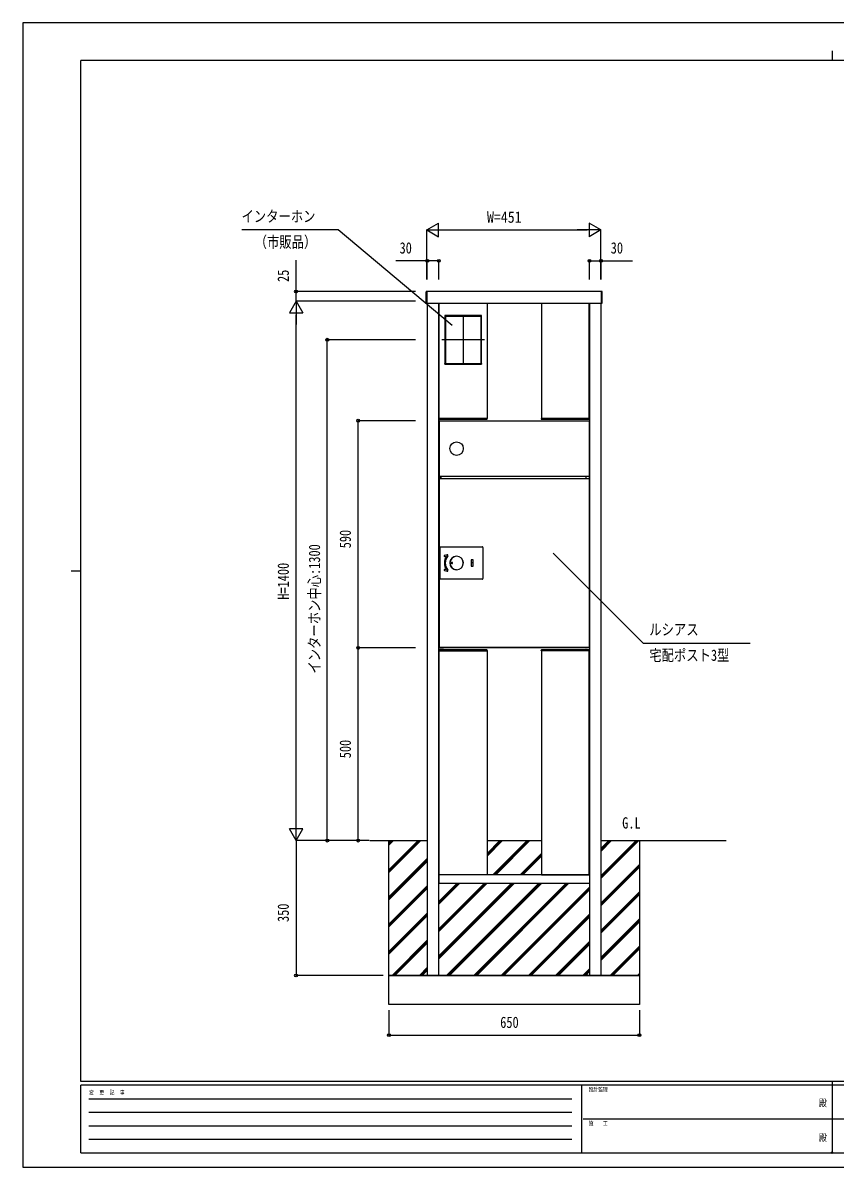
# Model space of a CAD drawing. Units: millimetres, scale not verified. Extents: x -2102 to 2102, y -1485 to 1485.
# Drawn here: x -2102 to 5, y -1485 to 1485 of the extents above; entities that cross this region are included whole.
import ezdxf
from ezdxf.enums import TextEntityAlignment as Align

# ---------------------------------------------------------------- set-up
doc = ezdxf.new("R2010")
doc.units = ezdxf.units.MM
doc.header["$LTSCALE"] = 8
doc.header["$PDMODE"] = 32
doc.header["$PDSIZE"] = 4
for name, color, linetype in [('0-1_USER1', 3, 'Continuous'), ('0-3_YKK_A1', 4, 'Continuous'), ('0-4_YKK_D', 6, 'Continuous'), ('0-5_YKK_ZWAK', 7, 'Continuous')]:
    doc.layers.add(name, color=color, linetype=linetype)
doc.styles.add('ＭＳ ゴシック', font='')
doc.styles.get('ＭＳ ゴシック').set_extended_font_data('MS Gothic')

msp = doc.modelspace()

# ---------------------------------------------------------------- linework, layer by layer
at = {"layer": '0-3_YKK_A1'}
for p, q in [((-1055.991, 785.992), (-1055.991, 786.937)), ((-1055.991, 785.494), (-1055.991, 785.992)), ((-1055.991, 758.063), (-1055.991, 785.494)), ((-1053.991, 788), (-1055.052, 787.935)), ((-1053.991, 788), (-1053.991, 787.053)), ((-1053.991, 787.053), (-1053.991, 785.556)), ((-1053.991, 785.556), (-1053.991, 757.799)), ((-600.991, 788), (-599.93, 787.935)), ((-600.991, 788), (-600.991, 787.053)), ((-600.991, 787.053), (-600.991, 785.556)), ((-600.991, 785.556), (-600.991, 757.799)), ((-598.991, 785.992), (-598.991, 786.937)), ((-598.991, 785.494), (-598.991, 785.992)), ((-598.991, 758.063), (-598.991, 785.494)), ((-1053.991, 757), (-1055.052, 757.065)), ((-1053.991, 757.799), (-1053.991, 757)), ((-1021.991, 458.5), (-1021.991, 757.5)), ((-897.991, 757.5), (-897.991, 458.5)), ((-756.991, 757.5), (-756.991, 458.5)), ((-632.991, 458.5), (-632.991, 757.5)), ((-600.991, 757.799), (-600.991, 757)), ((-600.991, 757), (-599.93, 757.065)), ((-1007.241, 725.193), (-912.741, 725.193)), ((-1007.191, 723.993), (-1007.191, 600.993)), ((-959.991, 726.493), (-959.991, 598.493)), ((-912.791, 723.993), (-912.791, 600.993)), ((-904.791, 662.493), (-1015.191, 662.493)), ((-1007.241, 599.793), (-912.741, 599.793)), ((-1022.491, 451.7), (-1022.491, 452.5)), ((-1022.484, 451.7), (-1022.491, 451.7)), ((-1022.491, 450.9), (-1022.491, 451.6)), ((-1022.491, 450.9), (-1022.491, 439.4)), ((-1022.478, 458.288), (-1022.409, 457.171)), ((-1022.409, 457.171), (-1022.407, 457.128)), ((-897.991, 458.5), (-1021.991, 458.5)), ((-1021.991, 451.4), (-1021.905, 451.4)), ((-1021.905, 451.5), (-1021.905, 308.5)), ((-1021.105, 451.5), (-1021.905, 451.5)), ((-1021.491, 452.4), (-1021.691, 452.4)), ((-1021.491, 451.6), (-1021.691, 451.6)), ((-1021.691, 451.5), (-1021.691, 451.6)), ((-1021.491, 451.6), (-1021.491, 451.5)), ((-1021.415, 456.189), (-1021.417, 456.232)), ((-1021.105, 451.7), (-1021.105, 452.5)), ((-1021.105, 451.7), (-1021.105, 451.5)), ((-898.564, 456.232), (-898.566, 456.189)), ((-897.575, 457.128), (-897.572, 457.171)), ((-897.572, 457.171), (-897.504, 458.288)), ((-757.478, 458.288), (-757.409, 457.171)), ((-757.409, 457.171), (-757.407, 457.128)), ((-756.991, 458.5), (-632.991, 458.5)), ((-756.415, 456.189), (-756.417, 456.232)), ((-633.564, 456.232), (-633.566, 456.189)), ((-633.291, 451.7), (-633.291, 452.5)), ((-632.991, 452.5), (-633.291, 452.5)), ((-633.291, 451.7), (-633.291, 451.5)), ((-632.991, 451.7), (-633.291, 451.7)), ((-632.491, 451.5), (-633.291, 451.5)), ((-632.991, 452.5), (-632.491, 452.5)), ((-632.491, 451.7), (-632.991, 451.7)), ((-632.575, 457.128), (-632.572, 457.171)), ((-632.572, 457.171), (-632.504, 458.288)), ((-632.497, 451.7), (-632.491, 451.6)), ((-632.491, 452.5), (-632.491, 451.7)), ((-632.491, 451.6), (-632.491, 451.5)), ((-1022.491, 307.5), (-1022.491, 308.3)), ((-1022.491, 308.3), (-1021.691, 308.3)), ((-1021.691, 307.5), (-1022.491, 307.5)), ((-1021.991, 301.7), (-1022.491, 301.7)), ((-1021.691, 301.5), (-1022.491, 301.5)), ((-1022.491, 301.5), (-1022.491, -135.4)), ((-1021.991, 302.5), (-1021.691, 302.5)), ((-1021.991, 301.7), (-1021.691, 301.7)), ((-1021.105, 308.5), (-1021.905, 308.5)), ((-1021.691, 308.5), (-1021.691, 302.5)), ((-1021.691, 302.5), (-633.291, 302.5)), ((-1021.691, 301.7), (-1021.691, 302.5)), ((-1021.691, 301.7), (-1021.691, 301.5)), ((-1021.105, 308.3), (-1021.105, 308.5)), ((-1021.105, 308.3), (-1021.105, 307.5)), ((-633.291, 307.5), (-1021.105, 307.5)), ((-1016.791, 302.5), (-1016.791, 307.5)), ((-641.691, 307.5), (-641.691, 302.5)), ((-633.291, 308.3), (-633.291, 308.5)), ((-633.291, 308.3), (-633.291, 307.5)), ((-632.991, 308.3), (-633.291, 308.3)), ((-632.991, 307.5), (-633.291, 307.5)), ((-633.291, 307.5), (-633.291, 302.5)), ((-633.291, 301.7), (-633.291, 302.5)), ((-632.991, 302.5), (-633.291, 302.5)), ((-633.291, 301.7), (-633.291, 301.5)), ((-632.991, 301.7), (-633.291, 301.7)), ((-632.491, 301.5), (-633.291, 301.5)), ((-632.991, 308.3), (-632.491, 308.3)), ((-632.991, 302.5), (-632.491, 302.5)), ((-632.491, 301.7), (-632.991, 301.7)), ((-632.491, 302.5), (-632.491, 301.7)), ((-1019.491, 43.092), (-1019.491, 123.108)), ((-1017.498, 125.1), (-910.483, 125.1)), ((-908.491, 123.108), (-908.491, 43.092)), ((-1001.513, 104.298), (-1008.305, 102.605)), ((-1007.7, 100.179), (-1003.731, 101.168)), ((-938.991, 90.85), (-938.991, 75.35)), ((-934.491, 91.35), (-938.491, 91.35)), ((-933.991, 75.35), (-933.991, 90.85)), ((-1008.305, 63.595), (-1001.513, 61.902)), ((-1003.731, 65.032), (-1007.7, 66.021)), ((-977.476, 65.607), (-976.991, 65.6)), ((-933.991, 83.1), (-938.991, 83.1)), ((-938.491, 74.85), (-934.491, 74.85)), ((-910.483, 41.1), (-1017.498, 41.1)), ((-1021.691, -135.4), (-1022.491, -135.4)), ((-1021.991, -136.4), (-1022.491, -136.4)), ((-1022.478, -144.788), (-1022.409, -143.671)), ((-1022.409, -143.671), (-1022.407, -143.628)), ((-1021.991, -135.6), (-1021.691, -135.6)), ((-1021.991, -136.4), (-1021.691, -136.4)), ((-1021.991, -145), (-897.991, -145)), ((-1021.991, -726), (-1021.991, -145)), ((-1021.691, -135.6), (-1021.691, -135.4)), ((-1021.691, -135.6), (-1021.691, -136.4)), ((-633.291, -136.4), (-1021.691, -136.4)), ((-1021.691, -136.4), (-1021.691, -137.5)), ((-1021.691, -137.5), (-1020.891, -137.5)), ((-1021.415, -142.689), (-1021.417, -142.732)), ((-1020.891, -137.5), (-1011.391, -137.5)), ((-1010.791, -137.5), (-1011.391, -137.5)), ((-1010.891, -137), (-1010.891, -136.4)), ((-1010.791, -136.7), (-1010.891, -136.7)), ((-1010.791, -136.7), (-1010.791, -136.4)), ((-1010.791, -137.5), (-1010.791, -136.7)), ((-641.691, -137.5), (-1010.791, -137.5)), ((-898.564, -142.732), (-898.566, -142.689)), ((-897.991, -145), (-897.991, -726)), ((-897.575, -143.628), (-897.572, -143.671)), ((-897.572, -143.671), (-897.504, -144.788)), ((-757.477, -144.788), (-757.408, -143.671)), ((-757.408, -143.671), (-757.406, -143.628)), ((-756.414, -142.689), (-756.416, -142.732)), ((-641.691, -136.4), (-641.691, -136.7)), ((-641.691, -136.7), (-641.691, -137.5)), ((-641.591, -136.7), (-641.691, -136.7)), ((-641.091, -137.5), (-641.691, -137.5)), ((-641.591, -137), (-641.591, -136.4)), ((-634.091, -137.5), (-641.091, -137.5)), ((-633.563, -142.732), (-633.566, -142.689)), ((-633.291, -135.6), (-633.291, -135.4)), ((-633.291, -135.6), (-633.291, -136.4)), ((-632.991, -135.6), (-633.291, -135.6)), ((-632.991, -136.4), (-633.291, -136.4)), ((-632.991, -135.6), (-632.491, -135.6)), ((-632.491, -136.4), (-632.991, -136.4)), ((-632.574, -143.628), (-632.571, -143.671)), ((-632.571, -143.671), (-632.503, -144.788)), ((-632.491, -135.6), (-632.491, -136.4)), ((-1202.491, -637.5), (-1052.991, -637.5)), ((-1152.49, -642.253), (-1147.737, -637.5)), ((-1152.49, -712.963), (-1077.027, -637.5)), ((-1152.49, -645.878), (-1144.112, -637.5)), ((-1152.49, -716.588), (-1073.402, -637.5)), ((-1152.49, -649.503), (-1140.487, -637.5)), ((-1152.49, -720.213), (-1069.777, -637.5)), ((-1022.991, -637.5), (-1021.991, -637.5)), ((-1022.991, -654.175), (-1021.991, -653.175)), ((-897.991, -670.596), (-864.895, -637.5)), ((-897.991, -674.221), (-861.27, -637.5)), ((-897.991, -677.846), (-857.645, -637.5)), ((-897.991, -637.5), (-756.991, -637.5)), ((-882.684, -726), (-794.184, -637.5)), ((-879.059, -726), (-790.559, -637.5)), ((-875.434, -726), (-786.934, -637.5)), ((-632.991, -637.5), (-631.991, -637.5)), ((-601.991, -637.5), (-277.727, -637.5)), ((-601.991, -657.439), (-582.052, -637.5)), ((-601.991, -728.149), (-511.341, -637.5)), ((-601.991, -661.064), (-578.427, -637.5)), ((-601.991, -731.774), (-507.716, -637.5)), ((-601.991, -664.689), (-574.802, -637.5)), ((-601.991, -735.399), (-504.091, -637.5)), ((-1022.991, -657.8), (-1021.991, -656.8)), ((-1022.991, -661.425), (-1021.991, -660.425)), ((-811.973, -726), (-756.991, -671.017)), ((-808.348, -726), (-756.991, -674.642)), ((-804.723, -726), (-756.991, -678.267)), ((-1152.49, -783.674), (-1052.991, -684.175)), ((-1152.49, -787.299), (-1052.991, -687.8)), ((-1152.49, -790.924), (-1052.991, -691.425)), ((-632.991, -688.439), (-631.991, -687.439)), ((-632.991, -692.064), (-631.991, -691.064)), ((-632.991, -695.689), (-631.991, -694.689)), ((-601.991, -798.86), (-502.49, -699.36)), ((-601.991, -802.485), (-502.49, -702.985)), ((-601.991, -806.11), (-502.49, -706.61)), ((-1022.991, -724.885), (-1021.991, -723.885)), ((-631.991, -726), (-1022.991, -726)), ((-1022.991, -726), (-1022.991, -749)), ((-897.991, -726), (-1021.991, -726)), ((-756.991, -726), (-632.991, -726)), ((-631.991, -726), (-631.991, -749)), ((-1152.49, -854.385), (-1052.991, -754.885)), ((-1152.49, -858.01), (-1052.991, -758.51)), ((-1152.49, -861.635), (-1052.991, -762.135)), ((-631.991, -749), (-1022.991, -749)), ((-1022.991, -795.596), (-976.395, -749)), ((-1022.991, -866.307), (-905.684, -749)), ((-1022.991, -937.017), (-834.973, -749)), ((-1022.991, -799.221), (-972.77, -749)), ((-1022.991, -869.932), (-902.059, -749)), ((-1022.991, -940.642), (-831.348, -749)), ((-1022.991, -802.846), (-969.145, -749)), ((-1022.991, -873.557), (-898.434, -749)), ((-1022.991, -944.267), (-827.723, -749)), ((-1002.763, -987.5), (-764.263, -749)), ((-999.138, -987.5), (-760.638, -749)), ((-995.513, -987.5), (-757.013, -749)), ((-932.052, -987.5), (-693.552, -749)), ((-928.427, -987.5), (-689.927, -749)), ((-924.802, -987.5), (-686.302, -749)), ((-861.341, -987.5), (-631.991, -758.149)), ((-857.716, -987.5), (-631.991, -761.774)), ((-854.091, -987.5), (-631.991, -765.399)), ((-601.991, -869.571), (-502.49, -770.07)), ((-601.991, -873.196), (-502.49, -773.695)), ((-601.991, -876.821), (-502.49, -777.32)), ((-1152.49, -925.095), (-1052.991, -825.596)), ((-1152.49, -928.72), (-1052.991, -829.221)), ((-790.631, -987.5), (-631.991, -828.86)), ((-1152.49, -932.345), (-1052.991, -832.846)), ((-787.006, -987.5), (-631.991, -832.485)), ((-783.381, -987.5), (-631.991, -836.11)), ((-601.991, -940.281), (-502.49, -840.781)), ((-601.991, -943.906), (-502.49, -844.406)), ((-601.991, -947.531), (-502.49, -848.031)), ((-1144.184, -987.5), (-1052.991, -896.307)), ((-1140.559, -987.5), (-1052.991, -899.932)), ((-1136.934, -987.5), (-1052.991, -903.557)), ((-719.92, -987.5), (-631.991, -899.571)), ((-716.295, -987.5), (-631.991, -903.196)), ((-712.67, -987.5), (-631.991, -906.821)), ((-578.499, -987.5), (-502.49, -911.492)), ((-574.874, -987.5), (-502.49, -915.117)), ((-571.249, -987.5), (-502.49, -918.742)), ((-1073.473, -987.5), (-1052.991, -967.017)), ((-1069.848, -987.5), (-1052.991, -970.642)), ((-1066.223, -987.5), (-1052.991, -974.267)), ((-649.209, -987.5), (-631.991, -970.281)), ((-645.584, -987.5), (-631.991, -973.906)), ((-641.959, -987.5), (-631.991, -977.531)), ((-507.788, -987.5), (-502.49, -982.202)), ((-504.163, -987.5), (-502.49, -985.827))]:
    msp.add_line(p, q, dxfattribs=at)
for points in [[(-600.991, 757.5), (-600.991, 787.5), (-1053.991, 787.5), (-1053.991, 757.5)], [(-1007.491, 599.493), (-912.491, 599.493), (-912.491, 725.493), (-1007.491, 725.493)], [(-1152.49, -987.5), (-502.49, -987.5), (-502.49, -1062.5), (-1152.49, -1062.5)]]:
    msp.add_lwpolyline(points, close=True, dxfattribs=at)
for points in [[(-1052.991, 757.5), (-1052.991, -987.5), (-1022.991, -987.5), (-1022.991, 757.5)], [(-631.991, 757.5), (-631.991, -987.5), (-601.991, -987.5), (-601.991, 757.5)], [(-1007.493, 723.993), (-1005.991, 723.993), (-1005.991, 600.993), (-1007.493, 600.993)], [(-1007.241, 725.496), (-1007.241, 723.993), (-912.741, 723.993), (-912.741, 725.496)], [(-912.488, 723.993), (-913.991, 723.993), (-913.991, 600.993), (-912.488, 600.993)], [(-1007.241, 599.491), (-1007.241, 600.993), (-912.741, 600.993), (-912.741, 599.491)], [(-1022.491, 452.5), (-1021.491, 452.5), (-1021.105, 452.5), (-633.291, 452.5)], [(-897.703, 458.5), (-898.502, 458.5), (-1021.479, 458.5), (-1022.278, 458.5)], [(-1021.105, 452.4), (-1021.491, 452.4), (-1021.491, 451.6)], [(-1021.417, 456.232), (-1006.061, 456.149), (-990.704, 456.09), (-975.347, 456.055), (-959.991, 456.043), (-944.634, 456.055), (-929.277, 456.09), (-913.92, 456.149), (-898.564, 456.232)], [(-632.703, 458.5), (-633.502, 458.5), (-756.479, 458.5), (-757.278, 458.5)], [(-756.417, 456.232), (-741.061, 456.149), (-725.704, 456.09), (-710.347, 456.055), (-694.991, 456.043), (-679.634, 456.055), (-664.277, 456.09), (-648.92, 456.149), (-633.564, 456.232)], [(-632.491, 451.5), (-632.491, 308.5), (-633.291, 308.5)], [(-1021.905, 437.4), (-1022.491, 437.4), (-1022.491, 439.4)], [(-1021.905, 308.5), (-1022.491, 308.5), (-1022.491, 437.4)], [(-1022.491, 301.7), (-1022.491, 302.5), (-1021.991, 302.5)], [(-632.491, 301.5), (-632.491, -135.4), (-633.291, -135.4)], [(-632.491, 308.3), (-632.491, 307.5), (-632.991, 307.5)], [(-977.471, 100.564), (-980.814, 100.138), (-982.715, 99.416)], [(-982.817, 66.823), (-980.814, 66.062), (-977.471, 65.636)], [(-1022.491, -136.4), (-1022.491, -135.6), (-1021.991, -135.6)], [(-897.703, -145), (-898.502, -145), (-1021.479, -145), (-1022.278, -145)], [(-1021.417, -142.732), (-1006.061, -142.649), (-990.704, -142.59), (-975.347, -142.555), (-959.991, -142.543), (-944.634, -142.555), (-929.277, -142.59), (-913.92, -142.649), (-898.564, -142.732)], [(-632.702, -145), (-633.501, -145), (-756.479, -145), (-757.277, -145)], [(-632.99, -145), (-756.991, -145), (-756.991, -726)], [(-756.416, -142.732), (-741.06, -142.649), (-725.703, -142.59), (-710.346, -142.555), (-694.99, -142.543), (-679.633, -142.555), (-664.276, -142.59), (-648.919, -142.649), (-633.563, -142.732)], [(-633.291, -136.4), (-633.291, -137.5), (-634.091, -137.5)], [(-632.991, -726), (-632.991, -637.5), (-632.99, -145)], [(-601.991, -637.5), (-502.49, -637.5), (-502.49, -987.5), (-1152.49, -987.5), (-1152.49, -637.5), (-1052.991, -637.5)]]:
    msp.add_lwpolyline(points, dxfattribs=at)
msp.add_circle((-976.991, 380), 17.5, dxfattribs=at)
for centre, radius, start, end in [((-1054.991, 786.937), 1, 93.5, 180), ((-599.991, 786.937), 1, 0, 86.5), ((-1054.991, 758.063), 1, 180, 266.5), ((-599.991, 758.063), 1, 273.5, 0), ((-1021.691, 451.6), 0.8, 90, 180), ((-1021.991, 450.9), 0.5, 90, 180), ((-1022.278, 458.3), 0.2, 90, 183.5), ((-1021.411, 457.232), 1, 183.50011, 269.6482), ((-1021.408, 457.189), 1, 183.5, 269.64806), ((-959.991, 10456), 10000, 269.64806, 270), ((-959.991, 10456), 10000, 270, 270.35194), ((-898.573, 457.189), 1, 270.35194, 356.5), ((-898.57, 457.232), 1, 270.3518, 356.49989), ((-897.703, 458.3), 0.2, 356.5, 90), ((-757.278, 458.3), 0.2, 90, 183.5), ((-756.411, 457.232), 1, 183.50011, 269.6482), ((-756.408, 457.189), 1, 183.5, 269.64806), ((-694.991, 10456), 10000, 269.64806, 270), ((-694.991, 10456), 10000, 270, 270.35194), ((-633.573, 457.189), 1, 270.35194, 356.5), ((-633.57, 457.232), 1, 270.3518, 356.49989), ((-632.703, 458.3), 0.2, 356.5, 90), ((-1020.491, 439.4), 2, 180, 224.99409), ((-1017.501, 123.11), 1.99, 89.92772, 180.07228), ((-910.48, 123.11), 1.99, 359.92772, 90.07228), ((-1008.002, 101.392), 1.25, 104, 180), ((-1008.002, 101.392), 1.25, 180, 284), ((-976.991, 83.1), 31.75, 146.31167, 180), ((-976.991, 83.1), 29.25, 141.02124, 180), ((-1003.658, 100.877), 0.3, 326.31167, 104), ((-1001.089, 102.6), 1.75, 0, 104), ((-1001.089, 102.6), 1.75, 321.02124, 0), ((-976.991, 83.1), 17.65, 0, 180), ((-976.991, 83.1), 17.5, 90, 255.45427), ((-976.972, 83.1), 17.296, 91.877, 268.123), ((-976.991, 83.1), 17.5, 270, 90), ((-938.491, 90.85), 0.5, 90, 180), ((-934.491, 90.85), 0.5, 0, 90), ((-1008.002, 64.808), 1.25, 76, 180), ((-1008.002, 64.808), 1.25, 180, 256), ((-976.991, 83.1), 31.75, 180, 213.68833), ((-976.991, 83.1), 29.25, 180, 218.97876), ((-1003.658, 65.323), 0.3, 256, 33.68833), ((-1001.089, 63.6), 1.75, 256, 0), ((-1001.089, 63.6), 1.75, 0, 38.97876), ((-976.991, 83.1), 17.65, 180, 0), ((-988.991, 83.1), 1.75, 90, 270), ((-988.991, 83.1), 1.75, 270, 90), ((-938.491, 75.35), 0.5, 180, 270), ((-934.491, 75.35), 0.5, 270, 0), ((-1017.501, 43.09), 1.99, 179.92772, 270.07228), ((-910.48, 43.09), 1.99, 269.92772, 0.07228), ((-1022.278, -144.8), 0.2, 176.5, 270), ((-1021.411, -143.732), 1, 90.3518, 176.49989), ((-1021.408, -143.689), 1, 90.35194, 176.5), ((-959.991, -10142.5), 10000, 90, 90.35194), ((-1011.391, -137), 0.5, 270, 0), ((-959.991, -10142.5), 10000, 89.64806, 90), ((-898.573, -143.689), 1, 3.5, 89.64806), ((-898.57, -143.732), 1, 3.50011, 89.6482), ((-897.703, -144.8), 0.2, 270, 3.5), ((-757.277, -144.8), 0.2, 176.5, 270), ((-756.41, -143.732), 1, 90.3518, 176.49989), ((-756.408, -143.689), 1, 90.35194, 176.5), ((-694.99, -10142.5), 10000, 90, 90.35194), ((-694.99, -10142.5), 10000, 89.64806, 90), ((-641.091, -137), 0.5, 180, 270), ((-633.572, -143.689), 1, 3.5, 89.64806), ((-633.569, -143.732), 1, 3.50011, 89.6482), ((-632.702, -144.8), 0.2, 270, 3.5)]:
    msp.add_arc(centre, radius, start, end, dxfattribs=at)
at = {"layer": '0-4_YKK_D'}
for p, q in [((-1053.991, 947.5), (-1023.68, 965)), ((-1023.68, 930), (-1023.68, 965)), ((-602.99, 947.5), (-633.301, 965)), ((-633.301, 965), (-633.301, 930)), ((-1053.991, 818.5), (-1053.991, 948.5)), ((-1053.991, 947.5), (-1023.68, 930)), ((-1053.991, 947.5), (-993.369, 947.5)), ((-1018.991, 947.5), (-637.99, 947.5)), ((-602.99, 947.5), (-663.611, 947.5)), ((-602.99, 947.5), (-633.301, 930)), ((-602.99, 818.5), (-602.99, 948.5)), ((-1052.991, 818.5), (-1052.991, 868.5)), ((-1022.991, 818.5), (-1022.991, 868.5)), ((-631.991, 818.5), (-631.991, 868.5)), ((-601.99, 818.5), (-601.99, 868.5)), ((-1083.991, 787.5), (-1394.49, 787.5)), ((-1393.49, 762.5), (-1410.99, 732.189)), ((-1084.991, 762.5), (-1394.49, 762.5)), ((-1083.991, 762.5), (-1394.49, 762.5)), ((-1393.49, 762.5), (-1375.99, 732.189)), ((-1393.49, 762.5), (-1393.49, 701.878)), ((-1410.99, 732.189), (-1375.99, 732.189)), ((-1393.49, -602.5), (-1393.49, 727.5)), ((-1083.991, 662.493), (-1313.49, 662.493)), ((-1312.49, -637.5), (-1312.49, 662.493)), ((-1083.991, 452.5), (-1233.49, 452.5)), ((-1232.49, -137.5), (-1232.49, 452.5)), ((-1083.991, -137.5), (-1233.49, -137.5)), ((-1083.991, -137.5), (-1233.49, -137.5)), ((-1232.49, -637.5), (-1232.49, -137.5)), ((-1393.49, -637.5), (-1393.49, -576.878)), ((-1393.49, -637.5), (-1410.99, -607.189)), ((-1375.99, -607.189), (-1410.99, -607.189)), ((-1393.49, -637.5), (-1375.99, -607.189)), ((-1204.491, -637.5), (-1394.49, -637.5)), ((-1203.491, -637.5), (-1394.49, -637.5)), ((-1393.49, -637.5), (-1393.49, -987.5)), ((-1203.491, -637.5), (-1313.49, -637.5)), ((-1203.491, -637.5), (-1233.49, -637.5)), ((-1167.49, -987.5), (-1394.49, -987.5)), ((-1152.49, -1077.5), (-1152.49, -1143.5)), ((-502.49, -1077.5), (-502.49, -1143.5)), ((-1152.49, -1142.5), (-502.49, -1142.5))]:
    msp.add_line(p, q, dxfattribs=at)
for points in [[(-988.559, 699.485), (-1283.955, 947.5), (-1534.257, 947.5)], [(-1393.49, 762.5), (-1393.49, 787.5), (-1393.49, 869.433)], [(-1022.991, 867.5), (-1052.991, 867.5), (-1134.924, 867.5)], [(-631.991, 867.5), (-601.99, 867.5), (-520.056, 867.5)], [(-726.159, 108.31), (-492.96, -124.889), (-214.75, -124.889)]]:
    msp.add_lwpolyline(points, dxfattribs=at)
for centre in [(-1052.991, 867.5), (-1022.991, 867.5), (-631.991, 867.5), (-601.99, 867.5), (-1393.49, 787.5), (-1312.49, 662.493), (-1232.49, 452.5), (-1232.49, -137.5), (-1232.49, -137.5), (-1312.49, -637.5), (-1232.49, -637.5), (-1393.49, -987.5), (-1152.49, -1142.5), (-502.49, -1142.5)]:
    msp.add_circle(centre, 3.75, dxfattribs=at)
at = {"layer": '0-5_YKK_ZWAK'}
for p, q in [((-2.49, 1412.5), (-2.49, 1387.5)), ((1947.51, 1387.5), (-1952.49, 1387.5)), ((-1952.49, -1262.5), (-1952.49, 1387.5)), ((-1977.49, 62.5), (-1952.49, 62.5)), ((1947.51, -1262.5), (-1952.49, -1262.5)), ((-652.49, -1272.5), (-1952.49, -1272.5)), ((-1952.49, -1447.5), (-1952.49, -1272.5)), ((-652.49, -1272.5), (-652.49, -1447.5)), ((-2.49, -1272.5), (-652.49, -1272.5)), ((-2.49, -1262.5), (-2.49, -1447.5)), ((647.51, -1272.5), (-2.49, -1272.5)), ((-1931.24, -1307.5), (-677.49, -1307.5)), ((-1931.24, -1342.5), (-677.49, -1342.5)), ((-648.74, -1360), (-2.49, -1360)), ((-2.49, -1360), (647.51, -1360)), ((-1931.24, -1377.5), (-677.49, -1377.5)), ((-1931.24, -1412.5), (-677.49, -1412.5)), ((-1952.49, -1447.5), (-652.49, -1447.5)), ((-652.49, -1447.5), (-2.49, -1447.5)), ((-2.49, -1447.5), (647.51, -1447.5))]:
    msp.add_line(p, q, dxfattribs=at)
msp.add_lwpolyline([(-2102.5, -1485), (2102.5, -1485), (2102.5, 1485), (-2102.5, 1485)], close=True, dxfattribs=at)
msp.add_point((-2.49, -1447.5), dxfattribs=at)

# ---------------------------------------------------------------- texts
at = {"layer": '0-1_USER1', "style": 'ＭＳ ゴシック', "width": 0.8}
msp.add_text('G.L', height=29.33, dxfattribs=at).set_placement((-547.167, -615), align=Align.BOTTOM_LEFT)
at = {"layer": '0-4_YKK_D', "style": 'ＭＳ ゴシック'}
for s, width, p in [('インターホン', 0.8, (-1535.157, 959.443)), ('W=451', 0.9, (-898.09, 957.5)), ('（市販品）', 0.8, (-1501.024, 892.777)), ('30', 0.8, (-1124.924, 877.5)), ('30', 0.8, (-576.99, 877.5)), ('ルシアス', 0.8, (-476.933, -113.064)), ('宅配ポスト3型', 0.8, (-476.933, -179.731)), ('650', 0.8, (-863.757, -1132.5))]:
    msp.add_text(s, height=29.33, dxfattribs=dict(at, width=width)).set_placement(p, align=Align.BOTTOM_LEFT)
at = {"layer": '0-4_YKK_D', "style": 'ＭＳ ゴシック', "width": 0.8}
for s, p in [('25', (-1403.49, 812.5)), ('590', (-1242.49, 121.233)), ('インターホン中心:1300', (-1322.49, -204.037)), ('H=1400', (-1403.49, -12.167)), ('500', (-1242.49, -423.767)), ('350', (-1403.49, -848.767))]:
    msp.add_text(s, height=29.33, rotation=90, dxfattribs=at).set_placement(p, align=Align.BOTTOM_LEFT)
at = {"layer": '0-5_YKK_ZWAK', "style": 'ＭＳ ゴシック', "width": 0.8}
for s, height, p in [('設計監理', 11, (-634.157, -1292.5)), ('変  更  記  事', 11, (-1930.655, -1300)), ('殿', 18.33, (-36.833, -1332.917)), ('施\u3000\u3000工', 11, (-634.157, -1380)), ('殿', 18.33, (-36.833, -1422.917))]:
    msp.add_text(s, height=height, dxfattribs=at).set_placement(p, align=Align.BOTTOM_LEFT)

doc.saveas('drawing.dxf')
